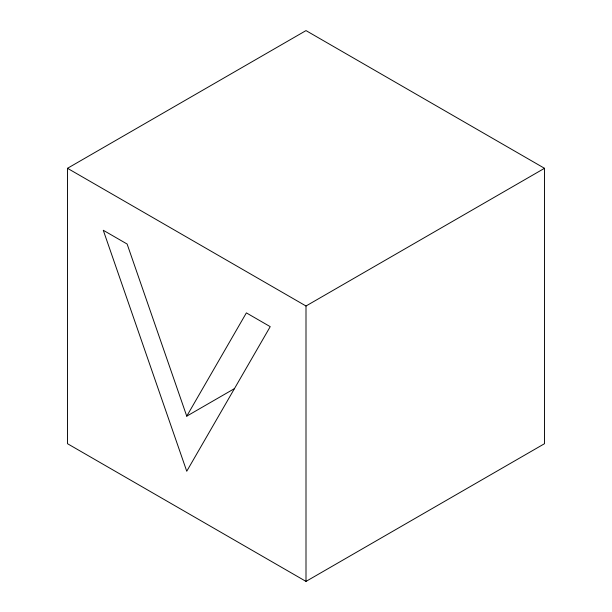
<?xml version="1.0" encoding="UTF-8"?>
<svg xmlns="http://www.w3.org/2000/svg" width="612" height="612" viewBox="0 0 612 612"><rect width="100%" height="100%" fill="white"/><g stroke="black" fill="none" stroke-linecap="round" stroke-linejoin="round"><path stroke-width="0.92" d="M186.752 416.16L246.376 312.885L270.221 326.655L186.752 471.24L103.275 230.265L127.12 244.035L186.752 416.16L234.45 388.62M67.496 168.3L306 30.6L544.504 168.3L544.504 443.7L306 581.4L67.496 443.7L67.496 168.3L306 306L544.504 168.3M306 306L306 581.4"/></g></svg>
